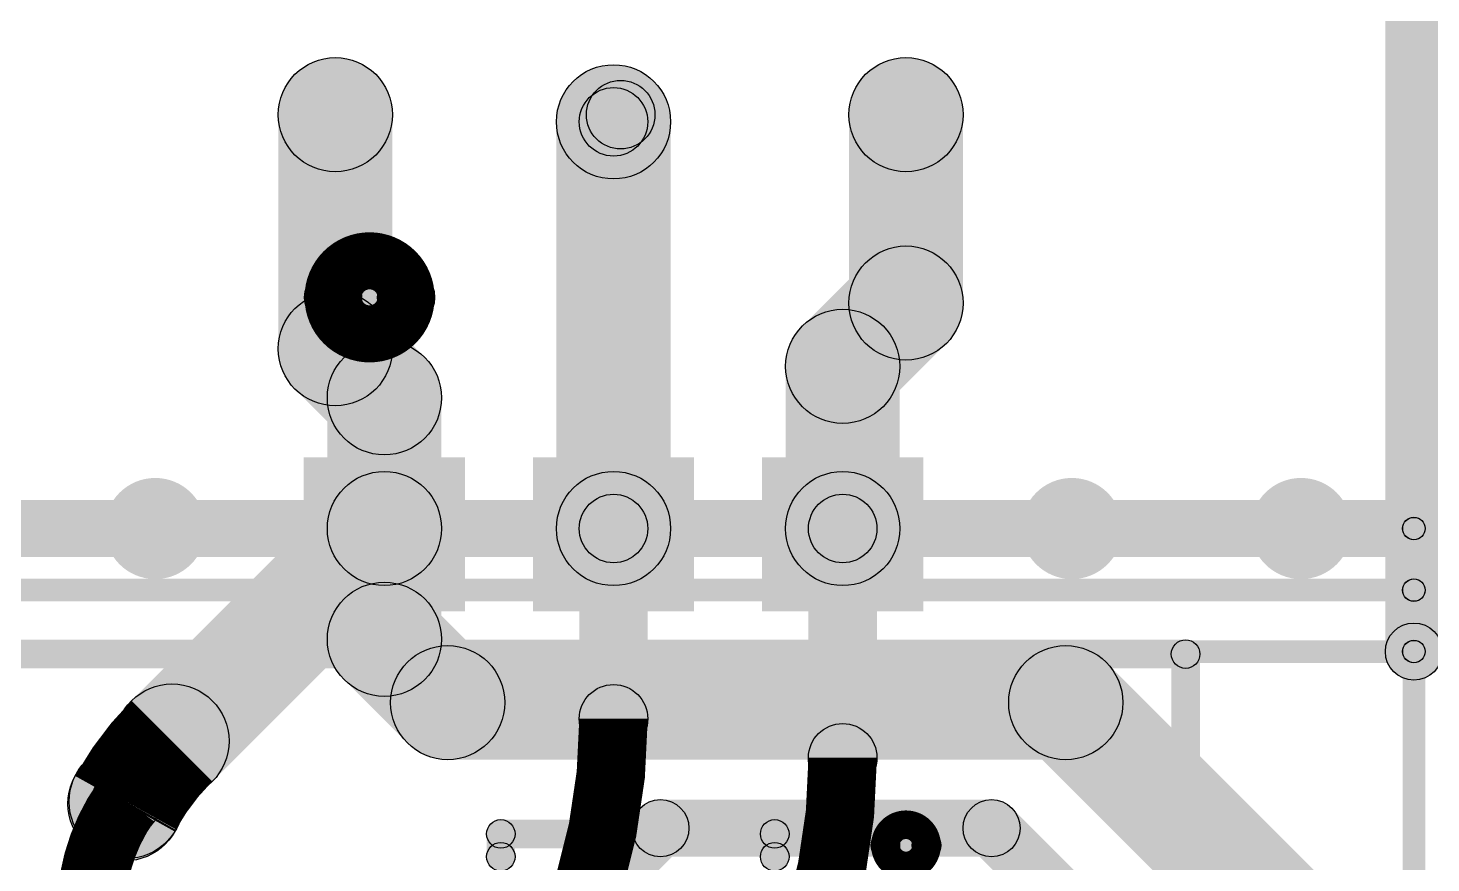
# Model space of a CAD drawing. Header units: millimetres. Extents: x -0.55 to 1.07, y -0.21 to 1.95.
# Drawn here: x 0.3461 to 0.592, y 1.3849 to 1.5312 of the extents above; entities that cross this region are included whole.
import ezdxf

# ---------------------------------------------------------------- set-up
doc = ezdxf.new("R2010")
doc.units = ezdxf.units.MM
doc.header["$MEASUREMENT"] = 0
for name, color, linetype in [('BottomLayer', 5, 'Continuous'), ('BottomOverlay', 54, 'Continuous'), ('BottomPaste', 16, 'Continuous'), ('BottomSolder', 6, 'Continuous'), ('Mechanical1', 6, 'Continuous'), ('Mechanical2', 216, 'Continuous'), ('PadHoleLayer', 156, 'Continuous'), ('TopLayer', 1, 'Continuous'), ('TopOverlay', 2, 'Continuous'), ('TopPaste', 8, 'Continuous'), ('TopSolder', 216, 'Continuous')]:
    doc.layers.add(name, color=color, linetype=linetype)

# ---------------------------------------------------------------- blocks, each defined once
blk = doc.blocks.new('PRO_OB_440_14')
at = {"layer": 'TopOverlay'}
for points in [[(0.1, 0.08), (0.105, 0.08), (0.105, -0.228), (0.1, -0.228)], [(-0.0095, -0.2305), (-0.0095, -0.2255), (0.1025, -0.2255), (0.1025, -0.2305)]]:
    blk.add_hatch(color=2, dxfattribs=at).paths.add_polyline_path(points)
h = blk.add_hatch(color=2, dxfattribs=at)
edge = h.paths.add_edge_path()
edge.add_arc((0.1025, -0.228), 0.0025, 0, 360)
h = blk.add_hatch(color=2, dxfattribs=at)
edge = h.paths.add_edge_path()
edge.add_arc((0.1025, -0.228), 0.0025, 0, 360)
blk.add_circle((0.1025, -0.228), 0.0025, dxfattribs=at)
blk.add_circle((0.1025, -0.228), 0.0025, dxfattribs=at)
blk = doc.blocks.new('SOT_363_B_21')
at = {"layer": 'BottomLayer'}
for points in [[(-0.05394, 0.03346), (-0.02244, 0.03346), (-0.02244, 0.01772), (-0.05394, 0.01772)], [(0.02244, 0.03346), (0.05394, 0.03346), (0.05394, 0.01772), (0.02244, 0.01772)], [(-0.05394, 0.00787), (-0.02244, 0.00787), (-0.02244, -0.00787), (-0.05394, -0.00787)], [(0.02244, 0.00787), (0.05394, 0.00787), (0.05394, -0.00787), (0.02244, -0.00787)], [(-0.05394, -0.01772), (-0.02244, -0.01772), (-0.02244, -0.03346), (-0.05394, -0.03346)], [(0.02244, -0.01772), (0.05394, -0.01772), (0.05394, -0.03346), (0.02244, -0.03346)]]:
    blk.add_hatch(color=5, dxfattribs=at).paths.add_polyline_path(points)
at = {"layer": 'BottomOverlay'}
h = blk.add_hatch(color=54, dxfattribs=at)
edge = h.paths.add_edge_path()
edge.add_arc((-0.024, 0.044), 0.0025, 0, 360)
h = blk.add_hatch(color=54, dxfattribs=at)
edge = h.paths.add_edge_path()
edge.add_arc((-0.024, 0.044), 0.0025, 0, 360)
for points in [[(0.024, 0.0465), (0.024, 0.0415), (-0.024, 0.0415), (-0.024, 0.0465)], [(-0.0265, 0.044), (-0.0215, 0.044), (-0.0215, 0.04), (-0.0265, 0.04)], [(0.0215, 0.044), (0.0265, 0.044), (0.0265, 0.04), (0.0215, 0.04)], [(-0.0265, -0.04), (-0.0215, -0.04), (-0.0215, -0.044), (-0.0265, -0.044)], [(0.024, -0.0415), (0.024, -0.0465), (-0.024, -0.0465), (-0.024, -0.0415)], [(0.0215, -0.04), (0.0265, -0.04), (0.0265, -0.044), (0.0215, -0.044)]]:
    blk.add_hatch(color=54, dxfattribs=at).paths.add_polyline_path(points)
h = blk.add_hatch(color=54, dxfattribs=at)
edge = h.paths.add_edge_path()
edge.add_arc((0.024, 0.044), 0.0025, 0, 360)
h = blk.add_hatch(color=54, dxfattribs=at)
edge = h.paths.add_edge_path()
edge.add_arc((0.024, 0.044), 0.0025, 0, 360)
h = blk.add_hatch(color=54, dxfattribs=at)
edge = h.paths.add_edge_path()
edge.add_arc((-0.024, 0.04), 0.0025, 0, 360)
h = blk.add_hatch(color=54, dxfattribs=at)
edge = h.paths.add_edge_path()
edge.add_arc((0.024, 0.04), 0.0025, 0, 360)
h = blk.add_hatch(color=54, dxfattribs=at)
edge = h.paths.add_edge_path()
edge.add_arc((-0.024, -0.04), 0.0025, 0, 360)
h = blk.add_hatch(color=54, dxfattribs=at)
edge = h.paths.add_edge_path()
edge.add_arc((0.024, -0.04), 0.0025, 0, 360)
h = blk.add_hatch(color=54, dxfattribs=at)
edge = h.paths.add_edge_path()
edge.add_arc((-0.05061, -0.042), 0.0025, 0, 360)
h = blk.add_hatch(color=54, dxfattribs=at)
edge = h.paths.add_edge_path()
edge.add_arc((-0.04339, -0.042), 0.0025, 0, 360)
h = blk.add_hatch(color=54, dxfattribs=at)
edge = h.paths.add_edge_path()
edge.add_arc((-0.024, -0.044), 0.0025, 0, 360)
h = blk.add_hatch(color=54, dxfattribs=at)
edge = h.paths.add_edge_path()
edge.add_arc((-0.024, -0.044), 0.0025, 0, 360)
h = blk.add_hatch(color=54, dxfattribs=at)
edge = h.paths.add_edge_path()
edge.add_arc((0.024, -0.044), 0.0025, 0, 360)
h = blk.add_hatch(color=54, dxfattribs=at)
edge = h.paths.add_edge_path()
edge.add_arc((0.024, -0.044), 0.0025, 0, 360)
at = {"layer": 'BottomPaste'}
for points in [[(-0.05394, 0.03346), (-0.02244, 0.03346), (-0.02244, 0.01772), (-0.05394, 0.01772)], [(0.02244, 0.03346), (0.05394, 0.03346), (0.05394, 0.01772), (0.02244, 0.01772)], [(-0.05394, 0.00787), (-0.02244, 0.00787), (-0.02244, -0.00787), (-0.05394, -0.00787)], [(0.02244, 0.00787), (0.05394, 0.00787), (0.05394, -0.00787), (0.02244, -0.00787)], [(-0.05394, -0.01772), (-0.02244, -0.01772), (-0.02244, -0.03346), (-0.05394, -0.03346)], [(0.02244, -0.01772), (0.05394, -0.01772), (0.05394, -0.03346), (0.02244, -0.03346)]]:
    blk.add_hatch(color=16, dxfattribs=at).paths.add_polyline_path(points)
at = {"layer": 'BottomSolder'}
for points in [[(-0.05794, 0.03746), (-0.01844, 0.03746), (-0.01844, 0.01372), (-0.05794, 0.01372)], [(0.01844, 0.03746), (0.05794, 0.03746), (0.05794, 0.01372), (0.01844, 0.01372)], [(-0.05794, 0.01187), (-0.01844, 0.01187), (-0.01844, -0.01187), (-0.05794, -0.01187)], [(0.01844, 0.01187), (0.05794, 0.01187), (0.05794, -0.01187), (0.01844, -0.01187)], [(-0.05794, -0.01372), (-0.01844, -0.01372), (-0.01844, -0.03746), (-0.05794, -0.03746)], [(0.01844, -0.01372), (0.05794, -0.01372), (0.05794, -0.03746), (0.01844, -0.03746)]]:
    blk.add_hatch(color=6, dxfattribs=at).paths.add_polyline_path(points)
at = {"layer": 'BottomOverlay', "const_width": 0.005}
blk.add_lwpolyline([(-0.04339, -0.042, 1), (-0.05061, -0.042, 1)], format="xyb", close=True, dxfattribs=at)
at = {"layer": 'BottomOverlay'}
for centre in [(-0.024, 0.044), (-0.024, 0.044), (0.024, 0.044), (0.024, 0.044), (-0.024, 0.04), (0.024, 0.04), (-0.024, -0.04), (0.024, -0.04), (-0.05061, -0.042), (-0.04339, -0.042), (-0.024, -0.044), (-0.024, -0.044), (0.024, -0.044), (0.024, -0.044)]:
    blk.add_circle(centre, 0.0025, dxfattribs=at)
blk = doc.blocks.new('TC2030_IDC_35')
at = {"layer": 'BottomSolder'}
h = blk.add_hatch(color=6, dxfattribs=at)
edge = h.paths.add_edge_path()
edge.add_arc((0.1, 0.04), 0.00402, 0, 360)
h = blk.add_hatch(color=6, dxfattribs=at)
edge = h.paths.add_edge_path()
edge.add_arc((-0.1, 0), 0.00402, 0, 360)
h = blk.add_hatch(color=6, dxfattribs=at)
edge = h.paths.add_edge_path()
edge.add_arc((0.1, -0.04), 0.00402, 0, 360)
at = {"layer": 'PadHoleLayer'}
h = blk.add_hatch(color=156, dxfattribs=at)
edge = h.paths.add_edge_path()
edge.add_arc((0.1, 0.04), 0.01951, 0, 360)
h = blk.add_hatch(color=156, dxfattribs=at)
edge = h.paths.add_edge_path()
edge.add_arc((-0.1, 0), 0.01951, 0, 360)
h = blk.add_hatch(color=156, dxfattribs=at)
edge = h.paths.add_edge_path()
edge.add_arc((0.1, -0.04), 0.01951, 0, 360)
at = {"layer": 'TopLayer'}
h = blk.add_hatch(color=1, dxfattribs=at)
edge = h.paths.add_edge_path()
edge.add_arc((-0.05, 0.025), 0.01549, 0, 360)
h = blk.add_hatch(color=1, dxfattribs=at)
edge = h.paths.add_edge_path()
edge.add_arc((0, 0.025), 0.01549, 0, 360)
h = blk.add_hatch(color=1, dxfattribs=at)
edge = h.paths.add_edge_path()
edge.add_arc((0.05, 0.025), 0.01549, 0, 360)
h = blk.add_hatch(color=1, dxfattribs=at)
edge = h.paths.add_edge_path()
edge.add_arc((-0.05, -0.025), 0.01549, 0, 360)
h = blk.add_hatch(color=1, dxfattribs=at)
edge = h.paths.add_edge_path()
edge.add_arc((-0.05, -0.025), 0.01549, 0, 360)
h = blk.add_hatch(color=1, dxfattribs=at)
edge = h.paths.add_edge_path()
edge.add_arc((0, -0.025), 0.01549, 0, 360)
h = blk.add_hatch(color=1, dxfattribs=at)
edge = h.paths.add_edge_path()
edge.add_arc((0.05, -0.025), 0.01549, 0, 360)
at = {"layer": 'TopOverlay'}
h = blk.add_hatch(color=2, dxfattribs=at)
edge = h.paths.add_edge_path()
edge.add_arc((-0.0504, -0.057), 0.005, 0, 360)
h = blk.add_hatch(color=2, dxfattribs=at)
edge = h.paths.add_edge_path()
edge.add_arc((-0.0376, -0.057), 0.005, 0, 360)
at = {"layer": 'TopPaste'}
h = blk.add_hatch(color=8, dxfattribs=at)
edge = h.paths.add_edge_path()
edge.add_arc((-0.05, 0.025), 0.01549, 0, 360)
h = blk.add_hatch(color=8, dxfattribs=at)
edge = h.paths.add_edge_path()
edge.add_arc((0, 0.025), 0.01549, 0, 360)
h = blk.add_hatch(color=8, dxfattribs=at)
edge = h.paths.add_edge_path()
edge.add_arc((0.05, 0.025), 0.01549, 0, 360)
h = blk.add_hatch(color=8, dxfattribs=at)
edge = h.paths.add_edge_path()
edge.add_arc((-0.05, -0.025), 0.01549, 0, 360)
h = blk.add_hatch(color=8, dxfattribs=at)
edge = h.paths.add_edge_path()
edge.add_arc((-0.05, -0.025), 0.01549, 0, 360)
h = blk.add_hatch(color=8, dxfattribs=at)
edge = h.paths.add_edge_path()
edge.add_arc((0, -0.025), 0.01549, 0, 360)
h = blk.add_hatch(color=8, dxfattribs=at)
edge = h.paths.add_edge_path()
edge.add_arc((0.05, -0.025), 0.01549, 0, 360)
at = {"layer": 'TopSolder'}
h = blk.add_hatch(color=216, dxfattribs=at)
edge = h.paths.add_edge_path()
edge.add_arc((-0.05, 0.025), 0.01949, 0, 360)
h = blk.add_hatch(color=216, dxfattribs=at)
edge = h.paths.add_edge_path()
edge.add_arc((0, 0.025), 0.01949, 0, 360)
h = blk.add_hatch(color=216, dxfattribs=at)
edge = h.paths.add_edge_path()
edge.add_arc((0.05, 0.025), 0.01949, 0, 360)
h = blk.add_hatch(color=216, dxfattribs=at)
edge = h.paths.add_edge_path()
edge.add_arc((0.1, 0.04), 0.00402, 0, 360)
h = blk.add_hatch(color=216, dxfattribs=at)
edge = h.paths.add_edge_path()
edge.add_arc((-0.1, 0), 0.00402, 0, 360)
h = blk.add_hatch(color=216, dxfattribs=at)
edge = h.paths.add_edge_path()
edge.add_arc((-0.05, -0.025), 0.01949, 0, 360)
h = blk.add_hatch(color=216, dxfattribs=at)
edge = h.paths.add_edge_path()
edge.add_arc((-0.05, -0.025), 0.01949, 0, 360)
h = blk.add_hatch(color=216, dxfattribs=at)
edge = h.paths.add_edge_path()
edge.add_arc((0, -0.025), 0.01949, 0, 360)
h = blk.add_hatch(color=216, dxfattribs=at)
edge = h.paths.add_edge_path()
edge.add_arc((0.05, -0.025), 0.01949, 0, 360)
h = blk.add_hatch(color=216, dxfattribs=at)
edge = h.paths.add_edge_path()
edge.add_arc((0.1, -0.04), 0.00402, 0, 360)
at = {"layer": 'TopOverlay', "const_width": 0.01}
blk.add_lwpolyline([(-0.0376, -0.057, 1), (-0.0504, -0.057, 1)], format="xyb", close=True, dxfattribs=at)
at = {"layer": 'TopOverlay'}
for centre in [(-0.0504, -0.057), (-0.0376, -0.057)]:
    blk.add_circle(centre, 0.005, dxfattribs=at)

msp = doc.modelspace()

# ---------------------------------------------------------------- hatches: boundary and pattern name
at = {"layer": 'BottomLayer'}
for points in [[(0.42272, 1.456), (0.39472, 1.456), (0.39472, 1.429), (0.42272, 1.429)], [(0.46288, 1.456), (0.43488, 1.456), (0.43488, 1.429), (0.46288, 1.429)], [(0.50303, 1.456), (0.47503, 1.456), (0.47503, 1.429), (0.50303, 1.429)], [(0.37844, 1.3992), (0.3643, 1.41334), (0.40152, 1.45057), (0.41567, 1.43642)], [(0.4186, 1.4241), (0.3986, 1.4241), (0.3986, 1.4435), (0.4186, 1.4435)], [(0.40152, 1.41703), (0.41567, 1.43117), (0.42676, 1.42007), (0.41262, 1.40593)], [(0.41969, 1.403), (0.41969, 1.423), (0.528, 1.423), (0.528, 1.403)], [(0.52093, 1.40593), (0.53507, 1.42007), (0.57807, 1.37707), (0.56393, 1.36293)], [(0.44108, 1.36806), (0.43401, 1.37513), (0.45342, 1.39454), (0.46049, 1.38746)], [(0.45696, 1.386), (0.45696, 1.396), (0.515, 1.396), (0.515, 1.386)], [(0.51146, 1.38746), (0.51854, 1.39454), (0.53754, 1.37554), (0.53046, 1.36846)]]:
    msp.add_hatch(color=5, dxfattribs=at).paths.add_polyline_path(points)
h = msp.add_hatch(color=5, dxfattribs=at)
edge = h.paths.add_edge_path()
edge.add_arc((0.4086, 1.4435), 0.01, 0, 360)
h = msp.add_hatch(color=5, dxfattribs=at)
edge = h.paths.add_edge_path()
edge.add_arc((0.4086, 1.4435), 0.01, 0, 360)
h = msp.add_hatch(color=5, dxfattribs=at)
edge = h.paths.add_edge_path()
edge.add_arc((0.4086, 1.4241), 0.01, 0, 360)
h = msp.add_hatch(color=5, dxfattribs=at)
edge = h.paths.add_edge_path()
edge.add_arc((0.4086, 1.4241), 0.01, 0, 360)
h = msp.add_hatch(color=5, dxfattribs=at)
edge = h.paths.add_edge_path()
edge.add_arc((0.41969, 1.413), 0.01, 0, 360)
h = msp.add_hatch(color=5, dxfattribs=at)
edge = h.paths.add_edge_path()
edge.add_arc((0.41969, 1.413), 0.01, 0, 360)
h = msp.add_hatch(color=5, dxfattribs=at)
edge = h.paths.add_edge_path()
edge.add_arc((0.528, 1.413), 0.01, 0, 360)
h = msp.add_hatch(color=5, dxfattribs=at)
edge = h.paths.add_edge_path()
edge.add_arc((0.528, 1.413), 0.01, 0, 360)
h = msp.add_hatch(color=5, dxfattribs=at)
edge = h.paths.add_edge_path()
edge.add_arc((0.37137, 1.40627), 0.01, 0, 360)
h = msp.add_hatch(color=5, dxfattribs=at)
edge = h.paths.add_edge_path()
edge.add_arc((0.37137, 1.40627), 0.01, 0, 360)
h = msp.add_hatch(color=5, dxfattribs=at)
edge = h.paths.add_edge_path()
edge.add_arc((0.36313, 1.39528), 0.01, 0, 360)
h = msp.add_hatch(color=5, dxfattribs=at)
edge = h.paths.add_edge_path()
edge.add_arc((0.36335, 1.39567), 0.01, 0, 360)
h = msp.add_hatch(color=5, dxfattribs=at)
edge = h.paths.add_edge_path()
edge.add_arc((0.36335, 1.39567), 0.01, 0, 360)
h = msp.add_hatch(color=5, dxfattribs=at)
edge = h.paths.add_edge_path()
edge.add_arc((0.36335, 1.39567), 0.006, 0, 360)
h = msp.add_hatch(color=5, dxfattribs=at)
edge = h.paths.add_edge_path()
edge.add_arc((0.45696, 1.391), 0.005, 0, 360)
h = msp.add_hatch(color=5, dxfattribs=at)
edge = h.paths.add_edge_path()
edge.add_arc((0.45696, 1.391), 0.005, 0, 360)
h = msp.add_hatch(color=5, dxfattribs=at)
edge = h.paths.add_edge_path()
edge.add_arc((0.515, 1.391), 0.005, 0, 360)
h = msp.add_hatch(color=5, dxfattribs=at)
edge = h.paths.add_edge_path()
edge.add_arc((0.515, 1.391), 0.005, 0, 360)
at = {"layer": 'BottomSolder'}
h = msp.add_hatch(color=6, dxfattribs=at)
edge = h.paths.add_edge_path()
edge.add_arc((0.36844, 1.4435), 0.00886, 0, 360)
h = msp.add_hatch(color=6, dxfattribs=at)
edge = h.paths.add_edge_path()
edge.add_arc((0.4086, 1.4435), 0.00886, 0, 360)
h = msp.add_hatch(color=6, dxfattribs=at)
edge = h.paths.add_edge_path()
edge.add_arc((0.44875, 1.4435), 0.00886, 0, 360)
h = msp.add_hatch(color=6, dxfattribs=at)
edge = h.paths.add_edge_path()
edge.add_arc((0.48891, 1.4435), 0.00886, 0, 360)
h = msp.add_hatch(color=6, dxfattribs=at)
edge = h.paths.add_edge_path()
edge.add_arc((0.52907, 1.4435), 0.00886, 0, 360)
h = msp.add_hatch(color=6, dxfattribs=at)
edge = h.paths.add_edge_path()
edge.add_arc((0.56923, 1.4435), 0.00886, 0, 360)
at = {"layer": 'Mechanical1'}
for points in [[(0.59401, 1.42194), (0.58401, 1.42194), (0.58401, 1.687), (0.59401, 1.687)], [(-0.02119, 1.43849), (-0.02119, 1.44849), (0.84674, 1.44849), (0.84674, 1.43849)], [(0.2899, 1.4385), (0.2899, 1.4485), (1.02674, 1.4485), (1.02674, 1.4385)], [(-0.03316, 1.43074), (-0.03316, 1.43468), (0.589, 1.43468), (0.589, 1.43074)], [(-0.03314, 1.41998), (-0.03314, 1.42392), (0.58902, 1.42392), (0.58902, 1.41998)]]:
    msp.add_hatch(color=6, dxfattribs=at).paths.add_polyline_path(points)
h = msp.add_hatch(color=6, dxfattribs=at)
edge = h.paths.add_edge_path()
edge.add_arc((0.589, 1.43271), 0.00197, 0, 360)
h = msp.add_hatch(color=6, dxfattribs=at)
edge = h.paths.add_edge_path()
edge.add_arc((0.58901, 1.42194), 0.005, 0, 360)
h = msp.add_hatch(color=6, dxfattribs=at)
edge = h.paths.add_edge_path()
edge.add_arc((0.58902, 1.42195), 0.00197, 0, 360)
at = {"layer": 'Mechanical2'}
for points in [[(0.59099, 1.4435), (0.58705, 1.4435), (0.58705, 1.614), (0.59099, 1.614)], [(0.59098, 1.42194), (0.58704, 1.42194), (0.58704, 1.44349), (0.59098, 1.44349)], [(0.58988, 1.44173), (0.58812, 1.44525), (0.58814, 1.44526), (0.5899, 1.44174)], [(0.58988, 1.43095), (0.58812, 1.43447), (0.58814, 1.43448), (0.5899, 1.43096)], [(0.58988, 1.42018), (0.58812, 1.4237), (0.58814, 1.42371), (0.5899, 1.42019)], [(0.59098, 1.3432), (0.58704, 1.3432), (0.58704, 1.42194), (0.59098, 1.42194)]]:
    msp.add_hatch(color=216, dxfattribs=at).paths.add_polyline_path(points)
h = msp.add_hatch(color=216, dxfattribs=at)
edge = h.paths.add_edge_path()
edge.add_arc((0.589, 1.44349), 0.00197, 0, 360)
h = msp.add_hatch(color=216, dxfattribs=at)
edge = h.paths.add_edge_path()
edge.add_arc((0.58901, 1.44349), 0.00197, 0, 360)
h = msp.add_hatch(color=216, dxfattribs=at)
edge = h.paths.add_edge_path()
edge.add_arc((0.58902, 1.4435), 0.00197, 0, 360)
h = msp.add_hatch(color=216, dxfattribs=at)
edge = h.paths.add_edge_path()
edge.add_arc((0.58902, 1.4435), 0.00197, 0, 360)
h = msp.add_hatch(color=216, dxfattribs=at)
edge = h.paths.add_edge_path()
edge.add_arc((0.589, 1.43271), 0.00197, 0, 360)
h = msp.add_hatch(color=216, dxfattribs=at)
edge = h.paths.add_edge_path()
edge.add_arc((0.58902, 1.43272), 0.00197, 0, 360)
h = msp.add_hatch(color=216, dxfattribs=at)
edge = h.paths.add_edge_path()
edge.add_arc((0.589, 1.42194), 0.00197, 0, 360)
h = msp.add_hatch(color=216, dxfattribs=at)
edge = h.paths.add_edge_path()
edge.add_arc((0.58901, 1.42194), 0.00197, 0, 360)
h = msp.add_hatch(color=216, dxfattribs=at)
edge = h.paths.add_edge_path()
edge.add_arc((0.58901, 1.42194), 0.00197, 0, 360)
h = msp.add_hatch(color=216, dxfattribs=at)
edge = h.paths.add_edge_path()
edge.add_arc((0.58902, 1.42195), 0.00197, 0, 360)
at = {"layer": 'PadHoleLayer'}
h = msp.add_hatch(color=156, dxfattribs=at)
edge = h.paths.add_edge_path()
edge.add_arc((0.36844, 1.4435), 0.00886, 0, 360)
h = msp.add_hatch(color=156, dxfattribs=at)
edge = h.paths.add_edge_path()
edge.add_arc((0.4086, 1.4435), 0.00886, 0, 360)
h = msp.add_hatch(color=156, dxfattribs=at)
edge = h.paths.add_edge_path()
edge.add_arc((0.44875, 1.4435), 0.00886, 0, 360)
h = msp.add_hatch(color=156, dxfattribs=at)
edge = h.paths.add_edge_path()
edge.add_arc((0.48891, 1.4435), 0.00886, 0, 360)
h = msp.add_hatch(color=156, dxfattribs=at)
edge = h.paths.add_edge_path()
edge.add_arc((0.52907, 1.4435), 0.00886, 0, 360)
h = msp.add_hatch(color=156, dxfattribs=at)
edge = h.paths.add_edge_path()
edge.add_arc((0.56923, 1.4435), 0.00886, 0, 360)
at = {"layer": 'TopLayer'}
h = msp.add_hatch(color=1, dxfattribs=at)
edge = h.paths.add_edge_path()
edge.add_arc((0.4, 1.516), 0.01, 0, 360)
h = msp.add_hatch(color=1, dxfattribs=at)
edge = h.paths.add_edge_path()
edge.add_arc((0.44875, 1.51475), 0.01, 0, 360)
h = msp.add_hatch(color=1, dxfattribs=at)
edge = h.paths.add_edge_path()
edge.add_arc((0.5, 1.516), 0.01, 0, 360)
h = msp.add_hatch(color=1, dxfattribs=at)
edge = h.paths.add_edge_path()
edge.add_arc((0.45, 1.516), 0.006, 0, 360)
h = msp.add_hatch(color=1, dxfattribs=at)
edge = h.paths.add_edge_path()
edge.add_arc((0.44875, 1.51475), 0.006, 0, 360)
for points in [[(0.453, 1.51051), (0.44451, 1.519), (0.44576, 1.52024), (0.45424, 1.51176)], [(0.41, 1.475), (0.39, 1.475), (0.39, 1.516), (0.41, 1.516)], [(0.45875, 1.4435), (0.43875, 1.4435), (0.43875, 1.51475), (0.45875, 1.51475)], [(0.51, 1.483), (0.49, 1.483), (0.49, 1.516), (0.51, 1.516)], [(0.49598, 1.46484), (0.48184, 1.47898), (0.49293, 1.49007), (0.50707, 1.47593)], [(0.39293, 1.46793), (0.40707, 1.48207), (0.41567, 1.47348), (0.40152, 1.45933)], [(0.49891, 1.4435), (0.47891, 1.4435), (0.47891, 1.47191), (0.49891, 1.47191)], [(0.4186, 1.4435), (0.3986, 1.4435), (0.3986, 1.4664), (0.4186, 1.4664)], [(0.39447, 1.429), (0.42247, 1.429), (0.42247, 1.456), (0.39447, 1.456)], [(0.43463, 1.429), (0.46263, 1.429), (0.46263, 1.456), (0.43463, 1.456)], [(0.47479, 1.429), (0.50279, 1.429), (0.50279, 1.456), (0.47479, 1.456)], [(0.45475, 1.41017), (0.44275, 1.41017), (0.44275, 1.4435), (0.45475, 1.4435)], [(0.49491, 1.40333), (0.48291, 1.40333), (0.48291, 1.4435), (0.49491, 1.4435)]]:
    msp.add_hatch(color=1, dxfattribs=at).paths.add_polyline_path(points)
h = msp.add_hatch(color=1, dxfattribs=at)
edge = h.paths.add_edge_path()
edge.add_arc((0.5, 1.483), 0.01, 0, 360)
h = msp.add_hatch(color=1, dxfattribs=at)
edge = h.paths.add_edge_path()
edge.add_arc((0.5, 1.483), 0.01, 0, 360)
h = msp.add_hatch(color=1, dxfattribs=at)
edge = h.paths.add_edge_path()
edge.add_arc((0.4, 1.475), 0.01, 0, 360)
h = msp.add_hatch(color=1, dxfattribs=at)
edge = h.paths.add_edge_path()
edge.add_arc((0.4, 1.475), 0.01, 0, 360)
h = msp.add_hatch(color=1, dxfattribs=at)
edge = h.paths.add_edge_path()
edge.add_arc((0.48891, 1.47191), 0.01, 0, 360)
h = msp.add_hatch(color=1, dxfattribs=at)
edge = h.paths.add_edge_path()
edge.add_arc((0.48891, 1.47191), 0.01, 0, 360)
h = msp.add_hatch(color=1, dxfattribs=at)
edge = h.paths.add_edge_path()
edge.add_arc((0.4086, 1.4664), 0.01, 0, 360)
h = msp.add_hatch(color=1, dxfattribs=at)
edge = h.paths.add_edge_path()
edge.add_arc((0.4086, 1.4664), 0.01, 0, 360)
h = msp.add_hatch(color=1, dxfattribs=at)
edge = h.paths.add_edge_path()
edge.add_arc((0.4086, 1.4435), 0.01, 0, 360)
h = msp.add_hatch(color=1, dxfattribs=at)
edge = h.paths.add_edge_path()
edge.add_arc((0.44875, 1.4435), 0.01, 0, 360)
h = msp.add_hatch(color=1, dxfattribs=at)
edge = h.paths.add_edge_path()
edge.add_arc((0.48891, 1.4435), 0.01, 0, 360)
h = msp.add_hatch(color=1, dxfattribs=at)
edge = h.paths.add_edge_path()
edge.add_arc((0.44875, 1.4435), 0.006, 0, 360)
h = msp.add_hatch(color=1, dxfattribs=at)
edge = h.paths.add_edge_path()
edge.add_arc((0.48891, 1.4435), 0.006, 0, 360)
h = msp.add_hatch(color=1, dxfattribs=at)
edge = h.paths.add_edge_path()
edge.add_arc((0.44875, 1.41017), 0.006, 0, 360)
h = msp.add_hatch(color=1, dxfattribs=at)
edge = h.paths.add_edge_path()
edge.add_arc((0.44875, 1.41017), 0.006, 0, 360)
h = msp.add_hatch(color=1, dxfattribs=at)
edge = h.paths.add_edge_path()
edge.add_arc((0.48891, 1.40333), 0.006, 0, 360)
h = msp.add_hatch(color=1, dxfattribs=at)
edge = h.paths.add_edge_path()
edge.add_arc((0.48891, 1.40333), 0.006, 0, 360)
at = {"layer": 'TopOverlay'}
for points in [[(-0.03316, 1.44152), (-0.03316, 1.44545), (0.589, 1.44545), (0.589, 1.44152)], [(-0.03315, 1.44152), (-0.03315, 1.44546), (0.58901, 1.44546), (0.58901, 1.44152)], [(-0.03314, 1.44153), (-0.03314, 1.44546), (0.58902, 1.44546), (0.58902, 1.44153)], [(0.59097, 1.42194), (0.58703, 1.42194), (0.58703, 1.44349), (0.59097, 1.44349)], [(0.59098, 1.42194), (0.58704, 1.42194), (0.58704, 1.44349), (0.59098, 1.44349)], [(0.59099, 1.42195), (0.58705, 1.42195), (0.58705, 1.4435), (0.59099, 1.4435)], [(0.58988, 1.44173), (0.58812, 1.44525), (0.58814, 1.44526), (0.5899, 1.44174)], [(-0.03314, 1.43075), (-0.03314, 1.43469), (0.58902, 1.43469), (0.58902, 1.43075)], [(0.58988, 1.43095), (0.58812, 1.43447), (0.58814, 1.43448), (0.5899, 1.43096)], [(-0.03316, 1.41997), (-0.03316, 1.42391), (0.589, 1.42391), (0.589, 1.41997)], [(0.58988, 1.42018), (0.58812, 1.4237), (0.58814, 1.42371), (0.5899, 1.42019)], [(0.59097, 1.3432), (0.58703, 1.3432), (0.58703, 1.42194), (0.59097, 1.42194)], [(0.59098, 1.3432), (0.58704, 1.3432), (0.58704, 1.42194), (0.59098, 1.42194)], [(0.59099, 1.34321), (0.58705, 1.34321), (0.58705, 1.42195), (0.59099, 1.42195)]]:
    msp.add_hatch(color=2, dxfattribs=at).paths.add_polyline_path(points)
h = msp.add_hatch(color=2, dxfattribs=at)
edge = h.paths.add_edge_path()
edge.add_arc((0.589, 1.44349), 0.00197, 0, 360)
h = msp.add_hatch(color=2, dxfattribs=at)
edge = h.paths.add_edge_path()
edge.add_arc((0.589, 1.44349), 0.00197, 0, 360)
h = msp.add_hatch(color=2, dxfattribs=at)
edge = h.paths.add_edge_path()
edge.add_arc((0.589, 1.44349), 0.00197, 0, 360)
h = msp.add_hatch(color=2, dxfattribs=at)
edge = h.paths.add_edge_path()
edge.add_arc((0.58901, 1.44349), 0.00197, 0, 360)
h = msp.add_hatch(color=2, dxfattribs=at)
edge = h.paths.add_edge_path()
edge.add_arc((0.58901, 1.44349), 0.00197, 0, 360)
h = msp.add_hatch(color=2, dxfattribs=at)
edge = h.paths.add_edge_path()
edge.add_arc((0.58902, 1.4435), 0.00197, 0, 360)
h = msp.add_hatch(color=2, dxfattribs=at)
edge = h.paths.add_edge_path()
edge.add_arc((0.58902, 1.4435), 0.00197, 0, 360)
h = msp.add_hatch(color=2, dxfattribs=at)
edge = h.paths.add_edge_path()
edge.add_arc((0.58902, 1.4435), 0.00197, 0, 360)
h = msp.add_hatch(color=2, dxfattribs=at)
edge = h.paths.add_edge_path()
edge.add_arc((0.589, 1.43271), 0.00197, 0, 360)
h = msp.add_hatch(color=2, dxfattribs=at)
edge = h.paths.add_edge_path()
edge.add_arc((0.58902, 1.43272), 0.00197, 0, 360)
h = msp.add_hatch(color=2, dxfattribs=at)
edge = h.paths.add_edge_path()
edge.add_arc((0.58902, 1.43272), 0.00197, 0, 360)
h = msp.add_hatch(color=2, dxfattribs=at)
edge = h.paths.add_edge_path()
edge.add_arc((0.589, 1.42194), 0.00197, 0, 360)
h = msp.add_hatch(color=2, dxfattribs=at)
edge = h.paths.add_edge_path()
edge.add_arc((0.589, 1.42194), 0.00197, 0, 360)
h = msp.add_hatch(color=2, dxfattribs=at)
edge = h.paths.add_edge_path()
edge.add_arc((0.589, 1.42194), 0.00197, 0, 360)
h = msp.add_hatch(color=2, dxfattribs=at)
edge = h.paths.add_edge_path()
edge.add_arc((0.589, 1.42194), 0.00197, 0, 360)
h = msp.add_hatch(color=2, dxfattribs=at)
edge = h.paths.add_edge_path()
edge.add_arc((0.58901, 1.42194), 0.00197, 0, 360)
h = msp.add_hatch(color=2, dxfattribs=at)
edge = h.paths.add_edge_path()
edge.add_arc((0.58901, 1.42194), 0.00197, 0, 360)
h = msp.add_hatch(color=2, dxfattribs=at)
edge = h.paths.add_edge_path()
edge.add_arc((0.58902, 1.42195), 0.00197, 0, 360)
h = msp.add_hatch(color=2, dxfattribs=at)
edge = h.paths.add_edge_path()
edge.add_arc((0.58902, 1.42195), 0.00197, 0, 360)
h = msp.add_hatch(color=2, dxfattribs=at)
edge = h.paths.add_edge_path()
edge.add_arc((0.58902, 1.42195), 0.00197, 0, 360)
at = {"layer": 'TopSolder'}
h = msp.add_hatch(color=216, dxfattribs=at)
edge = h.paths.add_edge_path()
edge.add_arc((0.36844, 1.4435), 0.00886, 0, 360)
h = msp.add_hatch(color=216, dxfattribs=at)
edge = h.paths.add_edge_path()
edge.add_arc((0.4086, 1.4435), 0.00886, 0, 360)
h = msp.add_hatch(color=216, dxfattribs=at)
edge = h.paths.add_edge_path()
edge.add_arc((0.44875, 1.4435), 0.00886, 0, 360)
h = msp.add_hatch(color=216, dxfattribs=at)
edge = h.paths.add_edge_path()
edge.add_arc((0.48891, 1.4435), 0.00886, 0, 360)
h = msp.add_hatch(color=216, dxfattribs=at)
edge = h.paths.add_edge_path()
edge.add_arc((0.52907, 1.4435), 0.00886, 0, 360)
h = msp.add_hatch(color=216, dxfattribs=at)
edge = h.paths.add_edge_path()
edge.add_arc((0.56923, 1.4435), 0.00886, 0, 360)

# ---------------------------------------------------------------- linework, layer by layer
at = {"layer": 'BottomLayer'}
for points, const_width in [([(0.36335, 1.39567, -0.068876), (0.37137, 1.40627)], 0.02), ([(0.36313, 1.39528, -0.002293), (0.36335, 1.39567)], 0.02), ([(0.35717, 1.37628, -0.155336), (0.36335, 1.39567)], 0.012)]:
    msp.add_lwpolyline(points, format="xyb", dxfattribs=dict(at, const_width=const_width))
for centre, radius in [((0.4086, 1.4435), 0.01), ((0.4086, 1.4435), 0.01), ((0.4086, 1.4241), 0.01), ((0.4086, 1.4241), 0.01), ((0.41969, 1.413), 0.01), ((0.41969, 1.413), 0.01), ((0.528, 1.413), 0.01), ((0.528, 1.413), 0.01), ((0.37137, 1.40627), 0.01), ((0.37137, 1.40627), 0.01), ((0.36313, 1.39528), 0.01), ((0.36335, 1.39567), 0.01), ((0.36335, 1.39567), 0.01), ((0.36335, 1.39567), 0.006), ((0.45696, 1.391), 0.005), ((0.45696, 1.391), 0.005), ((0.515, 1.391), 0.005), ((0.515, 1.391), 0.005)]:
    msp.add_circle(centre, radius, dxfattribs=at)
at = {"layer": 'Mechanical1'}
for centre, radius in [((0.589, 1.43271), 0.00197), ((0.58901, 1.42194), 0.005), ((0.58902, 1.42195), 0.00197)]:
    msp.add_circle(centre, radius, dxfattribs=at)
at = {"layer": 'Mechanical2'}
for centre in [(0.589, 1.44349), (0.58901, 1.44349), (0.58902, 1.4435), (0.58902, 1.4435), (0.589, 1.43271), (0.58902, 1.43272), (0.589, 1.42194), (0.58901, 1.42194), (0.58901, 1.42194), (0.58902, 1.42195)]:
    msp.add_circle(centre, 0.00197, dxfattribs=at)
at = {"layer": 'TopLayer', "const_width": 0.012}
for points in [[(0.44875, 1.41017, -0.198912), (0.41946, 1.33946)], [(0.48891, 1.40333, -0.198912), (0.45962, 1.33262)]]:
    msp.add_lwpolyline(points, format="xyb", dxfattribs=at)
at = {"layer": 'TopLayer'}
for centre, radius in [((0.4, 1.516), 0.01), ((0.44875, 1.51475), 0.01), ((0.5, 1.516), 0.01), ((0.45, 1.516), 0.006), ((0.44875, 1.51475), 0.006), ((0.5, 1.483), 0.01), ((0.5, 1.483), 0.01), ((0.4, 1.475), 0.01), ((0.4, 1.475), 0.01), ((0.48891, 1.47191), 0.01), ((0.48891, 1.47191), 0.01), ((0.4086, 1.4664), 0.01), ((0.4086, 1.4664), 0.01), ((0.4086, 1.4435), 0.01), ((0.44875, 1.4435), 0.01), ((0.48891, 1.4435), 0.01), ((0.44875, 1.4435), 0.006), ((0.48891, 1.4435), 0.006), ((0.44875, 1.41017), 0.006), ((0.44875, 1.41017), 0.006), ((0.48891, 1.40333), 0.006), ((0.48891, 1.40333), 0.006)]:
    msp.add_circle(centre, radius, dxfattribs=at)
at = {"layer": 'TopOverlay'}
for centre in [(0.589, 1.44349), (0.589, 1.44349), (0.589, 1.44349), (0.58901, 1.44349), (0.58901, 1.44349), (0.58902, 1.4435), (0.58902, 1.4435), (0.58902, 1.4435), (0.589, 1.43271), (0.58902, 1.43272), (0.58902, 1.43272), (0.589, 1.42194), (0.589, 1.42194), (0.589, 1.42194), (0.589, 1.42194), (0.58901, 1.42194), (0.58901, 1.42194), (0.58902, 1.42195), (0.58902, 1.42195), (0.58902, 1.42195)]:
    msp.add_circle(centre, 0.00197, dxfattribs=at)

# ---------------------------------------------------------------- block references
for name, p, rotation in [('TC2030_IDC_35', (0.45, 1.541), 360), ('PRO_OB_440_14', (0.321, 1.319), 90), ('SOT_363_B_21', (0.453, 1.346), 180)]:
    msp.add_blockref(name, p, dxfattribs=dict(rotation=rotation))

doc.saveas('drawing.dxf')
